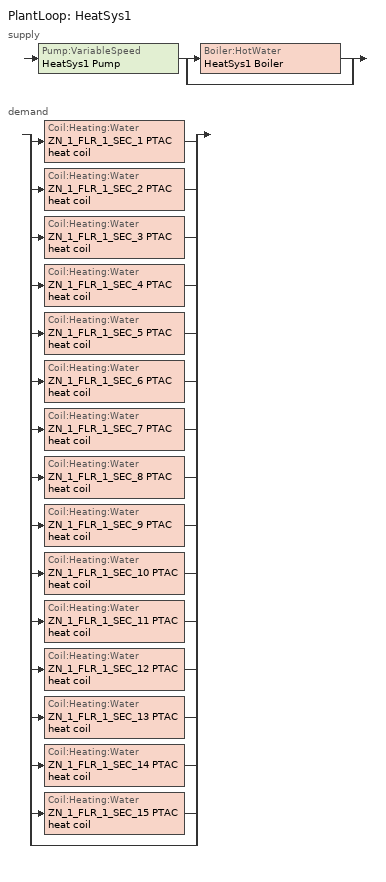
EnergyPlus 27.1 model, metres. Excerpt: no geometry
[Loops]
PlantLoop 'HeatSys1'
 supply: Pump:VariableSpeed 'HeatSys1 Pump' > split
  | Boiler:HotWater 'HeatSys1 Boiler'
  | bypass
 demand: split
  | Coil:Heating:Water 'ZN_1_FLR_1_SEC_1 PTAC heat coil'
  | Coil:Heating:Water 'ZN_1_FLR_1_SEC_2 PTAC heat coil'
  | Coil:Heating:Water 'ZN_1_FLR_1_SEC_3 PTAC heat coil'
  | Coil:Heating:Water 'ZN_1_FLR_1_SEC_4 PTAC heat coil'
  | Coil:Heating:Water 'ZN_1_FLR_1_SEC_5 PTAC heat coil'
  | Coil:Heating:Water 'ZN_1_FLR_1_SEC_6 PTAC heat coil'
  | Coil:Heating:Water 'ZN_1_FLR_1_SEC_7 PTAC heat coil'
  | Coil:Heating:Water 'ZN_1_FLR_1_SEC_8 PTAC heat coil'
  | Coil:Heating:Water 'ZN_1_FLR_1_SEC_9 PTAC heat coil'
  | Coil:Heating:Water 'ZN_1_FLR_1_SEC_10 PTAC heat coil'
  | Coil:Heating:Water 'ZN_1_FLR_1_SEC_11 PTAC heat coil'
  | Coil:Heating:Water 'ZN_1_FLR_1_SEC_12 PTAC heat coil'
  | Coil:Heating:Water 'ZN_1_FLR_1_SEC_13 PTAC heat coil'
  | Coil:Heating:Water 'ZN_1_FLR_1_SEC_14 PTAC heat coil'
  | Coil:Heating:Water 'ZN_1_FLR_1_SEC_15 PTAC heat coil'
  | bypass
[ComponentCost:LineItem]
Name | Line Item Type | Item | Cost per Each {$} | Quantity | Cost per Unit of Output Capacity {$/kW}
Daylighting:ZN_1_FLR_1_SEC_1 | Daylighting:Controls | ZN_1_FLR_1_SEC_1 | 1 | 0
Infiltration:ZN_1_FLR_1_SEC_1 | General | ZN_1_FLR_1_SEC_1 | 1 | 0.0252
People:ZN_1_FLR_1_SEC_1 | General | ZN_1_FLR_1_SEC_1 | 1 | 1.8637
LIGHTING EQUIP:ZN_1_FLR_1_SEC_1 | Lights | ZN_1_FLR_1_SEC_1 |  |  | 1
ELECTRIC EQUIPMENT:ZN_1_FLR_1_SEC_1:MiscPlug | General | ZN_1_FLR_1_SEC_1 | 1 | 0.3746
Daylighting:ZN_1_FLR_1_SEC_2 | Daylighting:Controls | ZN_1_FLR_1_SEC_2 | 1 | 0
Infiltration:ZN_1_FLR_1_SEC_2 | General | ZN_1_FLR_1_SEC_2 | 1 | 0.0362
People:ZN_1_FLR_1_SEC_2 | General | ZN_1_FLR_1_SEC_2 | 1 | 2.6803
LIGHTING EQUIP:ZN_1_FLR_1_SEC_2 | Lights | ZN_1_FLR_1_SEC_2 |  |  | 1
ELECTRIC EQUIPMENT:ZN_1_FLR_1_SEC_2:MiscPlug | General | ZN_1_FLR_1_SEC_2 | 1 | 0.5388
Daylighting:ZN_1_FLR_1_SEC_3 | Daylighting:Controls | ZN_1_FLR_1_SEC_3 | 1 | 0
Infiltration:ZN_1_FLR_1_SEC_3 | General | ZN_1_FLR_1_SEC_3 | 1 | 0.0351
People:ZN_1_FLR_1_SEC_3 | General | ZN_1_FLR_1_SEC_3 | 1 | 2.6035
LIGHTING EQUIP:ZN_1_FLR_1_SEC_3 | Lights | ZN_1_FLR_1_SEC_3 |  |  | 1
ELECTRIC EQUIPMENT:ZN_1_FLR_1_SEC_3:MiscPlug | General | ZN_1_FLR_1_SEC_3 | 1 | 0.5234
Daylighting:ZN_1_FLR_1_SEC_4 | Daylighting:Controls | ZN_1_FLR_1_SEC_4 | 1 | 0
Infiltration:ZN_1_FLR_1_SEC_4 | General | ZN_1_FLR_1_SEC_4 | 1 | 0.0362
People:ZN_1_FLR_1_SEC_4 | General | ZN_1_FLR_1_SEC_4 | 1 | 2.6803
LIGHTING EQUIP:ZN_1_FLR_1_SEC_4 | Lights | ZN_1_FLR_1_SEC_4 |  |  | 1
ELECTRIC EQUIPMENT:ZN_1_FLR_1_SEC_4:MiscPlug | General | ZN_1_FLR_1_SEC_4 | 1 | 0.5388
Daylighting:ZN_1_FLR_1_SEC_5 | Daylighting:Controls | ZN_1_FLR_1_SEC_5 | 1 | 0
Infiltration:ZN_1_FLR_1_SEC_5 | General | ZN_1_FLR_1_SEC_5 | 1 | 0.0252
People:ZN_1_FLR_1_SEC_5 | General | ZN_1_FLR_1_SEC_5 | 1 | 1.8637
LIGHTING EQUIP:ZN_1_FLR_1_SEC_5 | Lights | ZN_1_FLR_1_SEC_5 |  |  | 1
ELECTRIC EQUIPMENT:ZN_1_FLR_1_SEC_5:MiscPlug | General | ZN_1_FLR_1_SEC_5 | 1 | 0.3746
Daylighting:ZN_1_FLR_1_SEC_6 | Daylighting:Controls | ZN_1_FLR_1_SEC_6 | 1 | 0
Infiltration:ZN_1_FLR_1_SEC_6 | General | ZN_1_FLR_1_SEC_6 | 1 | 0.0855
People:ZN_1_FLR_1_SEC_6 | General | ZN_1_FLR_1_SEC_6 | 1 | 6.3309
LIGHTING EQUIP:ZN_1_FLR_1_SEC_6 | Lights | ZN_1_FLR_1_SEC_6 |  |  | 1
ELECTRIC EQUIPMENT:ZN_1_FLR_1_SEC_6:MiscPlug | General | ZN_1_FLR_1_SEC_6 | 1 | 1.2727
Daylighting:ZN_1_FLR_1_SEC_7 | Daylighting:Controls | ZN_1_FLR_1_SEC_7 | 1 | 0
Infiltration:ZN_1_FLR_1_SEC_7 | General | ZN_1_FLR_1_SEC_7 | 1 | 0.0252
People:ZN_1_FLR_1_SEC_7 | General | ZN_1_FLR_1_SEC_7 | 1 | 1.8637
LIGHTING EQUIP:ZN_1_FLR_1_SEC_7 | Lights | ZN_1_FLR_1_SEC_7 |  |  | 1
ELECTRIC EQUIPMENT:ZN_1_FLR_1_SEC_7:MiscPlug | General | ZN_1_FLR_1_SEC_7 | 1 | 0.3746
Daylighting:ZN_1_FLR_1_SEC_8 | Daylighting:Controls | ZN_1_FLR_1_SEC_8 | 1 | 0
Infiltration:ZN_1_FLR_1_SEC_8 | General | ZN_1_FLR_1_SEC_8 | 1 | 0.0362
People:ZN_1_FLR_1_SEC_8 | General | ZN_1_FLR_1_SEC_8 | 1 | 2.6803
LIGHTING EQUIP:ZN_1_FLR_1_SEC_8 | Lights | ZN_1_FLR_1_SEC_8 |  |  | 1
ELECTRIC EQUIPMENT:ZN_1_FLR_1_SEC_8:MiscPlug | General | ZN_1_FLR_1_SEC_8 | 1 | 0.5388
Daylighting:ZN_1_FLR_1_SEC_9 | Daylighting:Controls | ZN_1_FLR_1_SEC_9 | 1 | 0
Infiltration:ZN_1_FLR_1_SEC_9 | General | ZN_1_FLR_1_SEC_9 | 1 | 0.0351
People:ZN_1_FLR_1_SEC_9 | General | ZN_1_FLR_1_SEC_9 | 1 | 2.6035
LIGHTING EQUIP:ZN_1_FLR_1_SEC_9 | Lights | ZN_1_FLR_1_SEC_9 |  |  | 1
ELECTRIC EQUIPMENT:ZN_1_FLR_1_SEC_9:MiscPlug | General | ZN_1_FLR_1_SEC_9 | 1 | 0.5234
Daylighting:ZN_1_FLR_1_SEC_10 | Daylighting:Controls | ZN_1_FLR_1_SEC_10 | 1 | 0
Infiltration:ZN_1_FLR_1_SEC_10 | General | ZN_1_FLR_1_SEC_10 | 1 | 0.0362
People:ZN_1_FLR_1_SEC_10 | General | ZN_1_FLR_1_SEC_10 | 1 | 2.6803
LIGHTING EQUIP:ZN_1_FLR_1_SEC_10 | Lights | ZN_1_FLR_1_SEC_10 |  |  | 1
ELECTRIC EQUIPMENT:ZN_1_FLR_1_SEC_10:MiscPlug | General | ZN_1_FLR_1_SEC_10 | 1 | 0.5388
Daylighting:ZN_1_FLR_1_SEC_11 | Daylighting:Controls | ZN_1_FLR_1_SEC_11 | 1 | 0
Infiltration:ZN_1_FLR_1_SEC_11 | General | ZN_1_FLR_1_SEC_11 | 1 | 0.0252
People:ZN_1_FLR_1_SEC_11 | General | ZN_1_FLR_1_SEC_11 | 1 | 1.8637
LIGHTING EQUIP:ZN_1_FLR_1_SEC_11 | Lights | ZN_1_FLR_1_SEC_11 |  |  | 1
ELECTRIC EQUIPMENT:ZN_1_FLR_1_SEC_11:MiscPlug | General | ZN_1_FLR_1_SEC_11 | 1 | 0.3746
Daylighting:ZN_1_FLR_1_SEC_12 | Daylighting:Controls | ZN_1_FLR_1_SEC_12 | 1 | 0
Infiltration:ZN_1_FLR_1_SEC_12 | General | ZN_1_FLR_1_SEC_12 | 1 | 0.0855
People:ZN_1_FLR_1_SEC_12 | General | ZN_1_FLR_1_SEC_12 | 1 | 6.3309
LIGHTING EQUIP:ZN_1_FLR_1_SEC_12 | Lights | ZN_1_FLR_1_SEC_12 |  |  | 1
ELECTRIC EQUIPMENT:ZN_1_FLR_1_SEC_12:MiscPlug | General | ZN_1_FLR_1_SEC_12 | 1 | 1.2727
Infiltration:ZN_1_FLR_1_SEC_13 | General | ZN_1_FLR_1_SEC_13 | 1 | 0.0954
People:ZN_1_FLR_1_SEC_13 | General | ZN_1_FLR_1_SEC_13 | 1 | 7.0708
LIGHTING EQUIP:ZN_1_FLR_1_SEC_13 | Lights | ZN_1_FLR_1_SEC_13 |  |  | 1
ELECTRIC EQUIPMENT:ZN_1_FLR_1_SEC_13:MiscPlug | General | ZN_1_FLR_1_SEC_13 | 1 | 1.4214
Infiltration:ZN_1_FLR_1_SEC_14 | General | ZN_1_FLR_1_SEC_14 | 1 | 0.0087
People:ZN_1_FLR_1_SEC_14 | General | ZN_1_FLR_1_SEC_14 | 1 | 0.6436
LIGHTING EQUIP:ZN_1_FLR_1_SEC_14 | Lights | ZN_1_FLR_1_SEC_14 |  |  | 1
ELECTRIC EQUIPMENT:ZN_1_FLR_1_SEC_14:MiscPlug | General | ZN_1_FLR_1_SEC_14 | 1 | 0.1294
Infiltration:ZN_1_FLR_1_SEC_15 | General | ZN_1_FLR_1_SEC_15 | 1 | 0.0954
People:ZN_1_FLR_1_SEC_15 | General | ZN_1_FLR_1_SEC_15 | 1 | 7.0708
LIGHTING EQUIP:ZN_1_FLR_1_SEC_15 | Lights | ZN_1_FLR_1_SEC_15 |  |  | 1
ELECTRIC EQUIPMENT:ZN_1_FLR_1_SEC_15:MiscPlug | General | ZN_1_FLR_1_SEC_15 | 1 | 1.4214
[Sizing:Zone] Zone Cooling Design Supply Air Temperature Input Method=SupplyAirTemperature; Zone Cooling Design Supply Air Temperature {C}=14; Zone Heating Design Supply Air Temperature Input Method=SupplyAirTemperature; Zone Heating Design Supply Air Temperature {C}=40; Zone Cooling Design Supply Air Humidity Ratio {kgWater/kgDryAir}=0.0085; Zone Heating Design Supply Air Humidity Ratio {kgWater/kgDryAir}=0.008; Zone Heating Sizing Factor=0; Zone Cooling Sizing Factor=0; Cooling Design Air Flow Method=DesignDay; Cooling Design Air Flow Rate {m3/s}=0; Cooling Minimum Air Flow {m3/s}=0; Cooling Minimum Air Flow Fraction=0; Heating Design Air Flow Method=DesignDay; Heating Design Air Flow Rate {m3/s}=0
Name | Design Specification Outdoor Air Object
ZN_1_FLR_1_SEC_1 | SZ DSOA ZN_1_FLR_1_SEC_1
ZN_1_FLR_1_SEC_2 | SZ DSOA ZN_1_FLR_1_SEC_2
ZN_1_FLR_1_SEC_3 | SZ DSOA ZN_1_FLR_1_SEC_3
ZN_1_FLR_1_SEC_4 | SZ DSOA ZN_1_FLR_1_SEC_4
ZN_1_FLR_1_SEC_5 | SZ DSOA ZN_1_FLR_1_SEC_5
ZN_1_FLR_1_SEC_6 | SZ DSOA ZN_1_FLR_1_SEC_6
ZN_1_FLR_1_SEC_7 | SZ DSOA ZN_1_FLR_1_SEC_7
ZN_1_FLR_1_SEC_8 | SZ DSOA ZN_1_FLR_1_SEC_8
ZN_1_FLR_1_SEC_9 | SZ DSOA ZN_1_FLR_1_SEC_9
ZN_1_FLR_1_SEC_10 | SZ DSOA ZN_1_FLR_1_SEC_10
ZN_1_FLR_1_SEC_11 | SZ DSOA ZN_1_FLR_1_SEC_11
ZN_1_FLR_1_SEC_12 | SZ DSOA ZN_1_FLR_1_SEC_12
ZN_1_FLR_1_SEC_13 | SZ DSOA ZN_1_FLR_1_SEC_13
ZN_1_FLR_1_SEC_14 | SZ DSOA ZN_1_FLR_1_SEC_14
ZN_1_FLR_1_SEC_15 | SZ DSOA ZN_1_FLR_1_SEC_15
[DesignSpecification:OutdoorAir] Outdoor Air Method=Flow/Zone; Outdoor Air Flow per Zone Floor Area {m3/s-m2}=0
Name | Outdoor Air Flow per Zone {m3/s}
SZ DSOA ZN_1_FLR_1_SEC_1; SZ DSOA ZN_1_FLR_1_SEC_5; SZ DSOA ZN_1_FLR_1_SEC_7; SZ DSOA ZN_1_FLR_1_SEC_11 | 0.0186979
SZ DSOA ZN_1_FLR_1_SEC_2; SZ DSOA ZN_1_FLR_1_SEC_4; SZ DSOA ZN_1_FLR_1_SEC_8; SZ DSOA ZN_1_FLR_1_SEC_10 | 0.0268905
SZ DSOA ZN_1_FLR_1_SEC_3; SZ DSOA ZN_1_FLR_1_SEC_9 | 0.0261197
SZ DSOA ZN_1_FLR_1_SEC_6; SZ DSOA ZN_1_FLR_1_SEC_12 | 0.0635154
SZ DSOA ZN_1_FLR_1_SEC_13; SZ DSOA ZN_1_FLR_1_SEC_15 | 0.070939
SZ DSOA ZN_1_FLR_1_SEC_14 | 0.00645702
[ZoneControl:Thermostat] Control Type Schedule=Dual Zone Control Type Sched
Name | Zone or ZoneList | Control 1
ZN_1_FLR_1_SEC_1 Thermostat | ZN_1_FLR_1_SEC_1 | ZN_1_FLR_1_SEC_1 DualSPSched
ZN_1_FLR_1_SEC_2 Thermostat | ZN_1_FLR_1_SEC_2 | ZN_1_FLR_1_SEC_2 DualSPSched
ZN_1_FLR_1_SEC_3 Thermostat | ZN_1_FLR_1_SEC_3 | ZN_1_FLR_1_SEC_3 DualSPSched
ZN_1_FLR_1_SEC_4 Thermostat | ZN_1_FLR_1_SEC_4 | ZN_1_FLR_1_SEC_4 DualSPSched
ZN_1_FLR_1_SEC_5 Thermostat | ZN_1_FLR_1_SEC_5 | ZN_1_FLR_1_SEC_5 DualSPSched
ZN_1_FLR_1_SEC_6 Thermostat | ZN_1_FLR_1_SEC_6 | ZN_1_FLR_1_SEC_6 DualSPSched
ZN_1_FLR_1_SEC_7 Thermostat | ZN_1_FLR_1_SEC_7 | ZN_1_FLR_1_SEC_7 DualSPSched
ZN_1_FLR_1_SEC_8 Thermostat | ZN_1_FLR_1_SEC_8 | ZN_1_FLR_1_SEC_8 DualSPSched
ZN_1_FLR_1_SEC_9 Thermostat | ZN_1_FLR_1_SEC_9 | ZN_1_FLR_1_SEC_9 DualSPSched
ZN_1_FLR_1_SEC_10 Thermostat | ZN_1_FLR_1_SEC_10 | ZN_1_FLR_1_SEC_10 DualSPSched
ZN_1_FLR_1_SEC_11 Thermostat | ZN_1_FLR_1_SEC_11 | ZN_1_FLR_1_SEC_11 DualSPSched
ZN_1_FLR_1_SEC_12 Thermostat | ZN_1_FLR_1_SEC_12 | ZN_1_FLR_1_SEC_12 DualSPSched
ZN_1_FLR_1_SEC_13 Thermostat | ZN_1_FLR_1_SEC_13 | ZN_1_FLR_1_SEC_13 DualSPSched
ZN_1_FLR_1_SEC_14 Thermostat | ZN_1_FLR_1_SEC_14 | ZN_1_FLR_1_SEC_14 DualSPSched
ZN_1_FLR_1_SEC_15 Thermostat | ZN_1_FLR_1_SEC_15 | ZN_1_FLR_1_SEC_15 DualSPSched
[ThermostatSetpoint:DualSetpoint] Heating Setpoint Temperature Schedule=HtgSetP_Sch; Cooling Setpoint Temperature Schedule=ClgSetP_Sch
ZN_1_FLR_1_SEC_1 DualSPSched; ZN_1_FLR_1_SEC_2 DualSPSched; ZN_1_FLR_1_SEC_3 DualSPSched; ZN_1_FLR_1_SEC_4 DualSPSched; ZN_1_FLR_1_SEC_5 DualSPSched; ZN_1_FLR_1_SEC_6 DualSPSched; ZN_1_FLR_1_SEC_7 DualSPSched; ZN_1_FLR_1_SEC_8 DualSPSched; ZN_1_FLR_1_SEC_9 DualSPSched; ZN_1_FLR_1_SEC_10 DualSPSched; ZN_1_FLR_1_SEC_11 DualSPSched; ZN_1_FLR_1_SEC_12 DualSPSched; ZN_1_FLR_1_SEC_13 DualSPSched; ZN_1_FLR_1_SEC_14 DualSPSched; ZN_1_FLR_1_SEC_15 DualSPSched
[Zone equipment]
ZN_1_FLR_1_SEC_1: ZN_1_FLR_1_SEC_1 PTAC
ZN_1_FLR_1_SEC_2: ZN_1_FLR_1_SEC_2 PTAC
ZN_1_FLR_1_SEC_3: ZN_1_FLR_1_SEC_3 PTAC
ZN_1_FLR_1_SEC_4: ZN_1_FLR_1_SEC_4 PTAC
ZN_1_FLR_1_SEC_5: ZN_1_FLR_1_SEC_5 PTAC
ZN_1_FLR_1_SEC_6: ZN_1_FLR_1_SEC_6 PTAC
ZN_1_FLR_1_SEC_7: ZN_1_FLR_1_SEC_7 PTAC
ZN_1_FLR_1_SEC_8: ZN_1_FLR_1_SEC_8 PTAC
ZN_1_FLR_1_SEC_9: ZN_1_FLR_1_SEC_9 PTAC
ZN_1_FLR_1_SEC_10: ZN_1_FLR_1_SEC_10 PTAC
ZN_1_FLR_1_SEC_11: ZN_1_FLR_1_SEC_11 PTAC
ZN_1_FLR_1_SEC_12: ZN_1_FLR_1_SEC_12 PTAC
ZN_1_FLR_1_SEC_13: ZN_1_FLR_1_SEC_13 PTAC
ZN_1_FLR_1_SEC_14: ZN_1_FLR_1_SEC_14 PTAC
ZN_1_FLR_1_SEC_15: ZN_1_FLR_1_SEC_15 PTAC
[ZoneHVAC:PackagedTerminalAirConditioner] Availability Schedule=ALWAYS_ON; Cooling Supply Air Flow Rate {m3/s}=Autosize; Heating Supply Air Flow Rate {m3/s}=Autosize; No Load Supply Air Flow Rate {m3/s}=Autosize; Cooling Outdoor Air Flow Rate {m3/s}=Autosize; Heating Outdoor Air Flow Rate {m3/s}=Autosize; No Load Outdoor Air Flow Rate {m3/s}=Autosize; Fan Placement=DrawThrough; Supply Air Fan Operating Mode Schedule=ALWAYS_OFF
Name | Supply Air Fan | Heating Coil | Cooling Coil
ZN_1_FLR_1_SEC_1 PTAC | ZN_1_FLR_1_SEC_1 PTACFan | ZN_1_FLR_1_SEC_1 PTAC heat coil | ZN_1_FLR_1_SEC_1 PTAC DXCoil
ZN_1_FLR_1_SEC_2 PTAC | ZN_1_FLR_1_SEC_2 PTACFan | ZN_1_FLR_1_SEC_2 PTAC heat coil | ZN_1_FLR_1_SEC_2 PTAC DXCoil
ZN_1_FLR_1_SEC_3 PTAC | ZN_1_FLR_1_SEC_3 PTACFan | ZN_1_FLR_1_SEC_3 PTAC heat coil | ZN_1_FLR_1_SEC_3 PTAC DXCoil
ZN_1_FLR_1_SEC_4 PTAC | ZN_1_FLR_1_SEC_4 PTACFan | ZN_1_FLR_1_SEC_4 PTAC heat coil | ZN_1_FLR_1_SEC_4 PTAC DXCoil
ZN_1_FLR_1_SEC_5 PTAC | ZN_1_FLR_1_SEC_5 PTACFan | ZN_1_FLR_1_SEC_5 PTAC heat coil | ZN_1_FLR_1_SEC_5 PTAC DXCoil
ZN_1_FLR_1_SEC_6 PTAC | ZN_1_FLR_1_SEC_6 PTACFan | ZN_1_FLR_1_SEC_6 PTAC heat coil | ZN_1_FLR_1_SEC_6 PTAC DXCoil
ZN_1_FLR_1_SEC_7 PTAC | ZN_1_FLR_1_SEC_7 PTACFan | ZN_1_FLR_1_SEC_7 PTAC heat coil | ZN_1_FLR_1_SEC_7 PTAC DXCoil
ZN_1_FLR_1_SEC_8 PTAC | ZN_1_FLR_1_SEC_8 PTACFan | ZN_1_FLR_1_SEC_8 PTAC heat coil | ZN_1_FLR_1_SEC_8 PTAC DXCoil
ZN_1_FLR_1_SEC_9 PTAC | ZN_1_FLR_1_SEC_9 PTACFan | ZN_1_FLR_1_SEC_9 PTAC heat coil | ZN_1_FLR_1_SEC_9 PTAC DXCoil
ZN_1_FLR_1_SEC_10 PTAC | ZN_1_FLR_1_SEC_10 PTACFan | ZN_1_FLR_1_SEC_10 PTAC heat coil | ZN_1_FLR_1_SEC_10 PTAC DXCoil
ZN_1_FLR_1_SEC_11 PTAC | ZN_1_FLR_1_SEC_11 PTACFan | ZN_1_FLR_1_SEC_11 PTAC heat coil | ZN_1_FLR_1_SEC_11 PTAC DXCoil
ZN_1_FLR_1_SEC_12 PTAC | ZN_1_FLR_1_SEC_12 PTACFan | ZN_1_FLR_1_SEC_12 PTAC heat coil | ZN_1_FLR_1_SEC_12 PTAC DXCoil
ZN_1_FLR_1_SEC_13 PTAC | ZN_1_FLR_1_SEC_13 PTACFan | ZN_1_FLR_1_SEC_13 PTAC heat coil | ZN_1_FLR_1_SEC_13 PTAC DXCoil
ZN_1_FLR_1_SEC_14 PTAC | ZN_1_FLR_1_SEC_14 PTACFan | ZN_1_FLR_1_SEC_14 PTAC heat coil | ZN_1_FLR_1_SEC_14 PTAC DXCoil
ZN_1_FLR_1_SEC_15 PTAC | ZN_1_FLR_1_SEC_15 PTACFan | ZN_1_FLR_1_SEC_15 PTAC heat coil | ZN_1_FLR_1_SEC_15 PTAC DXCoil
[Fan:OnOff] Availability Schedule=ALWAYS_ON; Fan Total Efficiency=0.6; Pressure Rise {Pa}=497.82; Maximum Flow Rate {m3/s}=Autosize; Motor Efficiency=0.85; Motor In Airstream Fraction=1
ZN_1_FLR_1_SEC_1 PTACFan; ZN_1_FLR_1_SEC_2 PTACFan; ZN_1_FLR_1_SEC_3 PTACFan; ZN_1_FLR_1_SEC_4 PTACFan; ZN_1_FLR_1_SEC_5 PTACFan; ZN_1_FLR_1_SEC_6 PTACFan; ZN_1_FLR_1_SEC_7 PTACFan; ZN_1_FLR_1_SEC_8 PTACFan; ZN_1_FLR_1_SEC_9 PTACFan; ZN_1_FLR_1_SEC_10 PTACFan; ZN_1_FLR_1_SEC_11 PTACFan; ZN_1_FLR_1_SEC_12 PTACFan; ZN_1_FLR_1_SEC_13 PTACFan; ZN_1_FLR_1_SEC_14 PTACFan; ZN_1_FLR_1_SEC_15 PTACFan
[Coil:Cooling:DX:SingleSpeed] Availability Schedule=ALWAYS_ON; Gross Rated Total Cooling Capacity {W}=Autosize; Gross Rated Sensible Heat Ratio=Autosize; Gross Rated Cooling COP {W/W}=3; Rated Air Flow Rate {m3/s}=Autosize; 2023 Rated Evaporator Fan Power Per Volume Flow Rate {W/(m3/s)}=934.4
Name | Total Cooling Capacity Function of Temperature Curve | Total Cooling Capacity Function of Flow Fraction Curve | Energy Input Ratio Function of Temperature Curve | Energy Input Ratio Function of Flow Fraction Curve | Part Load Fraction Correlation Curve
ZN_1_FLR_1_SEC_1 PTAC DXCoil | ZN_1_FLR_1_SEC_1 PTACHPACCoolCapFT | ZN_1_FLR_1_SEC_1 PTACHPACCoolCapFFF | ZN_1_FLR_1_SEC_1 PTACHPACEIRFT | ZN_1_FLR_1_SEC_1 PTACHPACEIRFFF | ZN_1_FLR_1_SEC_1 PTACHPACPLFFPLR
ZN_1_FLR_1_SEC_2 PTAC DXCoil | ZN_1_FLR_1_SEC_2 PTACHPACCoolCapFT | ZN_1_FLR_1_SEC_2 PTACHPACCoolCapFFF | ZN_1_FLR_1_SEC_2 PTACHPACEIRFT | ZN_1_FLR_1_SEC_2 PTACHPACEIRFFF | ZN_1_FLR_1_SEC_2 PTACHPACPLFFPLR
ZN_1_FLR_1_SEC_3 PTAC DXCoil | ZN_1_FLR_1_SEC_3 PTACHPACCoolCapFT | ZN_1_FLR_1_SEC_3 PTACHPACCoolCapFFF | ZN_1_FLR_1_SEC_3 PTACHPACEIRFT | ZN_1_FLR_1_SEC_3 PTACHPACEIRFFF | ZN_1_FLR_1_SEC_3 PTACHPACPLFFPLR
ZN_1_FLR_1_SEC_4 PTAC DXCoil | ZN_1_FLR_1_SEC_4 PTACHPACCoolCapFT | ZN_1_FLR_1_SEC_4 PTACHPACCoolCapFFF | ZN_1_FLR_1_SEC_4 PTACHPACEIRFT | ZN_1_FLR_1_SEC_4 PTACHPACEIRFFF | ZN_1_FLR_1_SEC_4 PTACHPACPLFFPLR
ZN_1_FLR_1_SEC_5 PTAC DXCoil | ZN_1_FLR_1_SEC_5 PTACHPACCoolCapFT | ZN_1_FLR_1_SEC_5 PTACHPACCoolCapFFF | ZN_1_FLR_1_SEC_5 PTACHPACEIRFT | ZN_1_FLR_1_SEC_5 PTACHPACEIRFFF | ZN_1_FLR_1_SEC_5 PTACHPACPLFFPLR
ZN_1_FLR_1_SEC_6 PTAC DXCoil | ZN_1_FLR_1_SEC_6 PTACHPACCoolCapFT | ZN_1_FLR_1_SEC_6 PTACHPACCoolCapFFF | ZN_1_FLR_1_SEC_6 PTACHPACEIRFT | ZN_1_FLR_1_SEC_6 PTACHPACEIRFFF | ZN_1_FLR_1_SEC_6 PTACHPACPLFFPLR
ZN_1_FLR_1_SEC_7 PTAC DXCoil | ZN_1_FLR_1_SEC_7 PTACHPACCoolCapFT | ZN_1_FLR_1_SEC_7 PTACHPACCoolCapFFF | ZN_1_FLR_1_SEC_7 PTACHPACEIRFT | ZN_1_FLR_1_SEC_7 PTACHPACEIRFFF | ZN_1_FLR_1_SEC_7 PTACHPACPLFFPLR
ZN_1_FLR_1_SEC_8 PTAC DXCoil | ZN_1_FLR_1_SEC_8 PTACHPACCoolCapFT | ZN_1_FLR_1_SEC_8 PTACHPACCoolCapFFF | ZN_1_FLR_1_SEC_8 PTACHPACEIRFT | ZN_1_FLR_1_SEC_8 PTACHPACEIRFFF | ZN_1_FLR_1_SEC_8 PTACHPACPLFFPLR
ZN_1_FLR_1_SEC_9 PTAC DXCoil | ZN_1_FLR_1_SEC_9 PTACHPACCoolCapFT | ZN_1_FLR_1_SEC_9 PTACHPACCoolCapFFF | ZN_1_FLR_1_SEC_9 PTACHPACEIRFT | ZN_1_FLR_1_SEC_9 PTACHPACEIRFFF | ZN_1_FLR_1_SEC_9 PTACHPACPLFFPLR
ZN_1_FLR_1_SEC_10 PTAC DXCoil | ZN_1_FLR_1_SEC_10 PTACHPACCoolCapFT | ZN_1_FLR_1_SEC_10 PTACHPACCoolCapFFF | ZN_1_FLR_1_SEC_10 PTACHPACEIRFT | ZN_1_FLR_1_SEC_10 PTACHPACEIRFFF | ZN_1_FLR_1_SEC_10 PTACHPACPLFFPLR
ZN_1_FLR_1_SEC_11 PTAC DXCoil | ZN_1_FLR_1_SEC_11 PTACHPACCoolCapFT | ZN_1_FLR_1_SEC_11 PTACHPACCoolCapFFF | ZN_1_FLR_1_SEC_11 PTACHPACEIRFT | ZN_1_FLR_1_SEC_11 PTACHPACEIRFFF | ZN_1_FLR_1_SEC_11 PTACHPACPLFFPLR
ZN_1_FLR_1_SEC_12 PTAC DXCoil | ZN_1_FLR_1_SEC_12 PTACHPACCoolCapFT | ZN_1_FLR_1_SEC_12 PTACHPACCoolCapFFF | ZN_1_FLR_1_SEC_12 PTACHPACEIRFT | ZN_1_FLR_1_SEC_12 PTACHPACEIRFFF | ZN_1_FLR_1_SEC_12 PTACHPACPLFFPLR
ZN_1_FLR_1_SEC_13 PTAC DXCoil | ZN_1_FLR_1_SEC_13 PTACHPACCoolCapFT | ZN_1_FLR_1_SEC_13 PTACHPACCoolCapFFF | ZN_1_FLR_1_SEC_13 PTACHPACEIRFT | ZN_1_FLR_1_SEC_13 PTACHPACEIRFFF | ZN_1_FLR_1_SEC_13 PTACHPACPLFFPLR
ZN_1_FLR_1_SEC_14 PTAC DXCoil | ZN_1_FLR_1_SEC_14 PTACHPACCoolCapFT | ZN_1_FLR_1_SEC_14 PTACHPACCoolCapFFF | ZN_1_FLR_1_SEC_14 PTACHPACEIRFT | ZN_1_FLR_1_SEC_14 PTACHPACEIRFFF | ZN_1_FLR_1_SEC_14 PTACHPACPLFFPLR
ZN_1_FLR_1_SEC_15 PTAC DXCoil | ZN_1_FLR_1_SEC_15 PTACHPACCoolCapFT | ZN_1_FLR_1_SEC_15 PTACHPACCoolCapFFF | ZN_1_FLR_1_SEC_15 PTACHPACEIRFT | ZN_1_FLR_1_SEC_15 PTACHPACEIRFFF | ZN_1_FLR_1_SEC_15 PTACHPACPLFFPLR
[Coil:Heating:Water] Availability Schedule=ALWAYS_ON; U-Factor Times Area Value {W/K}=Autosize; Maximum Water Flow Rate {m3/s}=Autosize; Performance Input Method=UFactorTimesAreaAndDesignWaterFlowRate; Rated Capacity {W}=Autosize; Rated Inlet Water Temperature {C}=82.2; Rated Inlet Air Temperature {C}=16.6; Rated Outlet Water Temperature {C}=71.1; Rated Outlet Air Temperature {C}=32.2
ZN_1_FLR_1_SEC_1 PTAC heat coil; ZN_1_FLR_1_SEC_2 PTAC heat coil; ZN_1_FLR_1_SEC_3 PTAC heat coil; ZN_1_FLR_1_SEC_4 PTAC heat coil; ZN_1_FLR_1_SEC_5 PTAC heat coil; ZN_1_FLR_1_SEC_6 PTAC heat coil; ZN_1_FLR_1_SEC_7 PTAC heat coil; ZN_1_FLR_1_SEC_8 PTAC heat coil; ZN_1_FLR_1_SEC_9 PTAC heat coil; ZN_1_FLR_1_SEC_10 PTAC heat coil; ZN_1_FLR_1_SEC_11 PTAC heat coil; ZN_1_FLR_1_SEC_12 PTAC heat coil; ZN_1_FLR_1_SEC_13 PTAC heat coil; ZN_1_FLR_1_SEC_14 PTAC heat coil; ZN_1_FLR_1_SEC_15 PTAC heat coil
[PlantLoop]
HeatSys1: Fluid Type=Water; Plant Equipment Operation Scheme=HeatSys1 Loop Operation Scheme List; Maximum Loop Temperature {C}=100; Minimum Loop Temperature {C}=10; Maximum Loop Flow Rate {m3/s}=Autosize; Minimum Loop Flow Rate {m3/s}=0; Plant Loop Volume {m3}=Autocalculate; Load Distribution Scheme=Optimal
[Sizing:Plant]
HeatSys1: Loop Type=Heating; Design Loop Exit Temperature {C}=82; Loop Design Temperature Difference {deltaC}=11
[SetpointManager:Scheduled] Control Variable=Temperature; Schedule=HW-Loop-Temp-Schedule
Name | Setpoint Node or NodeList
HeatSys1 Loop Setpoint Manager | HeatSys1 Supply Outlet Node
HeatSys1 Boiler Setpoint Manager | HeatSys1 Supply Equipment Outlet Node
[PlantEquipmentOperationSchemes]
HeatSys1 Loop Operation Scheme List: Control Scheme 1=HeatSys1 Operation Scheme; Control Scheme 1 Schedule=PlantOnSched
[PlantEquipmentOperation:HeatingLoad]
HeatSys1 Operation Scheme: Load Range 1 Lower Limit {W}=0; Load Range 1 Upper Limit {W}=1e+15; Range 1 Equipment List=HeatSys1 Equipment List
[PlantEquipmentList]
HeatSys1 Equipment List: HeatSys1 Boiler
[Pump:VariableSpeed]
HeatSys1 Pump: Design Maximum Flow Rate {m3/s}=Autosize; Design Pump Head {Pa}=15000; Design Power Consumption {W}=Autosize; Motor Efficiency=0.9; Fraction of Motor Inefficiencies to Fluid Stream=0; Coefficient 1 of the Part Load Performance Curve=0; Coefficient 2 of the Part Load Performance Curve=1; Coefficient 3 of the Part Load Performance Curve=0; Coefficient 4 of the Part Load Performance Curve=0; Design Minimum Flow Rate {m3/s}=0; Pump Control Type=Intermittent
[Boiler:HotWater]
HeatSys1 Boiler: Fuel Type=NaturalGas; Nominal Capacity {W}=Autosize; Nominal Thermal Efficiency=0.8; Efficiency Curve Temperature Evaluation Variable=LeavingBoiler; Normalized Boiler Efficiency Curve=HeatSys1 Boiler Efficiency Curve; Design Water Flow Rate {m3/s}=Autosize; Minimum Part Load Ratio=0; Maximum Part Load Ratio=1.2; Optimum Part Load Ratio=1; Water Outlet Upper Temperature Limit {C}=95; Boiler Flow Mode=LeavingSetpointModulated
[Schedule:Compact]
ALWAYS_ON; PlantOnSched: Through: 12/31, For: AllDays, Until: 24:00, 1
ALWAYS_OFF: Through: 12/31, For: AllDays, Until: 24:00, 0
HTGSETP_SCH: Through: 12/31, For: Weekdays WinterDesignDay, Until: 06:00, 13, Until: 19:00, 21, Until: 24:00, 13, For SummerDesignDay, Until: 24:00, 13, For: Saturday, Until: 06:00, 13, Until: 13:00, 21, Until: 24:00, 13, For: Sunday Holidays AllOtherDays, Until: 24:00, 13
CLGSETP_SCH: Through: 12/31, For: Weekdays SummerDesignDay, Until: 06:00, 33, Until: 22:00, 24, Until: 24:00, 33, For: Saturday, Until: 06:00, 33, Until: 18:00, 24, Until: 24:00, 33, For WinterDesignDay, Until: 24:00, 33, For: Sunday Holidays AllOtherDays, Until: 24:00, 33
Dual Zone Control Type Sched: Through: 12/31, For: AllDays, Until: 24:00, 4
HW-Loop-Temp-Schedule: Through: 12/31, For: AllDays, Until: 24:00, 60
[Curve:Biquadratic] Minimum Value of x=12.77778; Maximum Value of x=23.88889; Minimum Value of y=23.88889; Maximum Value of y=46.11111
Name | Coefficient1 Constant | Coefficient2 x | Coefficient3 x**2 | Coefficient4 y | Coefficient5 y**2 | Coefficient6 x*y
ZN_1_FLR_1_SEC_1 PTACHPACCoolCapFT; ZN_1_FLR_1_SEC_2 PTACHPACCoolCapFT; ZN_1_FLR_1_SEC_3 PTACHPACCoolCapFT; ZN_1_FLR_1_SEC_4 PTACHPACCoolCapFT; ZN_1_FLR_1_SEC_5 PTACHPACCoolCapFT; ZN_1_FLR_1_SEC_6 PTACHPACCoolCapFT; ZN_1_FLR_1_SEC_7 PTACHPACCoolCapFT; ZN_1_FLR_1_SEC_8 PTACHPACCoolCapFT; ZN_1_FLR_1_SEC_9 PTACHPACCoolCapFT; ZN_1_FLR_1_SEC_10 PTACHPACCoolCapFT; ZN_1_FLR_1_SEC_11 PTACHPACCoolCapFT; ZN_1_FLR_1_SEC_12 PTACHPACCoolCapFT; ZN_1_FLR_1_SEC_13 PTACHPACCoolCapFT; ZN_1_FLR_1_SEC_14 PTACHPACCoolCapFT; ZN_1_FLR_1_SEC_15 PTACHPACCoolCapFT | 0.942588 | 0.00954335 | 0.00068377 | -0.0110427 | 5.249e-06 | -9.72e-06
ZN_1_FLR_1_SEC_1 PTACHPACEIRFT; ZN_1_FLR_1_SEC_2 PTACHPACEIRFT; ZN_1_FLR_1_SEC_3 PTACHPACEIRFT; ZN_1_FLR_1_SEC_4 PTACHPACEIRFT; ZN_1_FLR_1_SEC_5 PTACHPACEIRFT; ZN_1_FLR_1_SEC_6 PTACHPACEIRFT; ZN_1_FLR_1_SEC_7 PTACHPACEIRFT; ZN_1_FLR_1_SEC_8 PTACHPACEIRFT; ZN_1_FLR_1_SEC_9 PTACHPACEIRFT; ZN_1_FLR_1_SEC_10 PTACHPACEIRFT; ZN_1_FLR_1_SEC_11 PTACHPACEIRFT; ZN_1_FLR_1_SEC_12 PTACHPACEIRFT; ZN_1_FLR_1_SEC_13 PTACHPACEIRFT; ZN_1_FLR_1_SEC_14 PTACHPACEIRFT; ZN_1_FLR_1_SEC_15 PTACHPACEIRFT | 0.342414 | 0.034885 | -0.0006237 | 0.00497722 | 0.000437951 | -0.000728028
[Curve:Quadratic]
Name | Coefficient1 Constant | Coefficient2 x | Coefficient3 x**2 | Minimum Value of x | Maximum Value of x
ZN_1_FLR_1_SEC_1 PTACHPACCoolCapFFF; ZN_1_FLR_1_SEC_2 PTACHPACCoolCapFFF; ZN_1_FLR_1_SEC_3 PTACHPACCoolCapFFF; ZN_1_FLR_1_SEC_4 PTACHPACCoolCapFFF; ZN_1_FLR_1_SEC_5 PTACHPACCoolCapFFF; ZN_1_FLR_1_SEC_6 PTACHPACCoolCapFFF; ZN_1_FLR_1_SEC_7 PTACHPACCoolCapFFF; ZN_1_FLR_1_SEC_8 PTACHPACCoolCapFFF; ZN_1_FLR_1_SEC_9 PTACHPACCoolCapFFF; ZN_1_FLR_1_SEC_10 PTACHPACCoolCapFFF; ZN_1_FLR_1_SEC_11 PTACHPACCoolCapFFF; ZN_1_FLR_1_SEC_12 PTACHPACCoolCapFFF; ZN_1_FLR_1_SEC_13 PTACHPACCoolCapFFF; ZN_1_FLR_1_SEC_14 PTACHPACCoolCapFFF; ZN_1_FLR_1_SEC_15 PTACHPACCoolCapFFF | 0.8 | 0.2 | 0 | 0.5 | 1.5
ZN_1_FLR_1_SEC_1 PTACHPACEIRFFF; ZN_1_FLR_1_SEC_2 PTACHPACEIRFFF; ZN_1_FLR_1_SEC_3 PTACHPACEIRFFF; ZN_1_FLR_1_SEC_4 PTACHPACEIRFFF; ZN_1_FLR_1_SEC_5 PTACHPACEIRFFF; ZN_1_FLR_1_SEC_6 PTACHPACEIRFFF; ZN_1_FLR_1_SEC_7 PTACHPACEIRFFF; ZN_1_FLR_1_SEC_8 PTACHPACEIRFFF; ZN_1_FLR_1_SEC_9 PTACHPACEIRFFF; ZN_1_FLR_1_SEC_10 PTACHPACEIRFFF; ZN_1_FLR_1_SEC_11 PTACHPACEIRFFF; ZN_1_FLR_1_SEC_12 PTACHPACEIRFFF; ZN_1_FLR_1_SEC_13 PTACHPACEIRFFF; ZN_1_FLR_1_SEC_14 PTACHPACEIRFFF; ZN_1_FLR_1_SEC_15 PTACHPACEIRFFF | 1.1552 | -0.1808 | 0.0256 | 0.5 | 1.5
ZN_1_FLR_1_SEC_1 PTACHPACPLFFPLR; ZN_1_FLR_1_SEC_2 PTACHPACPLFFPLR; ZN_1_FLR_1_SEC_3 PTACHPACPLFFPLR; ZN_1_FLR_1_SEC_4 PTACHPACPLFFPLR; ZN_1_FLR_1_SEC_5 PTACHPACPLFFPLR; ZN_1_FLR_1_SEC_6 PTACHPACPLFFPLR; ZN_1_FLR_1_SEC_7 PTACHPACPLFFPLR; ZN_1_FLR_1_SEC_8 PTACHPACPLFFPLR; ZN_1_FLR_1_SEC_9 PTACHPACPLFFPLR; ZN_1_FLR_1_SEC_10 PTACHPACPLFFPLR; ZN_1_FLR_1_SEC_11 PTACHPACPLFFPLR; ZN_1_FLR_1_SEC_12 PTACHPACPLFFPLR; ZN_1_FLR_1_SEC_13 PTACHPACPLFFPLR; ZN_1_FLR_1_SEC_14 PTACHPACPLFFPLR; ZN_1_FLR_1_SEC_15 PTACHPACPLFFPLR | 0.85 | 0.15 | 0 | 0 | 1
HeatSys1 Boiler Efficiency Curve | 1 | 0 | 0 | 0 | 1
